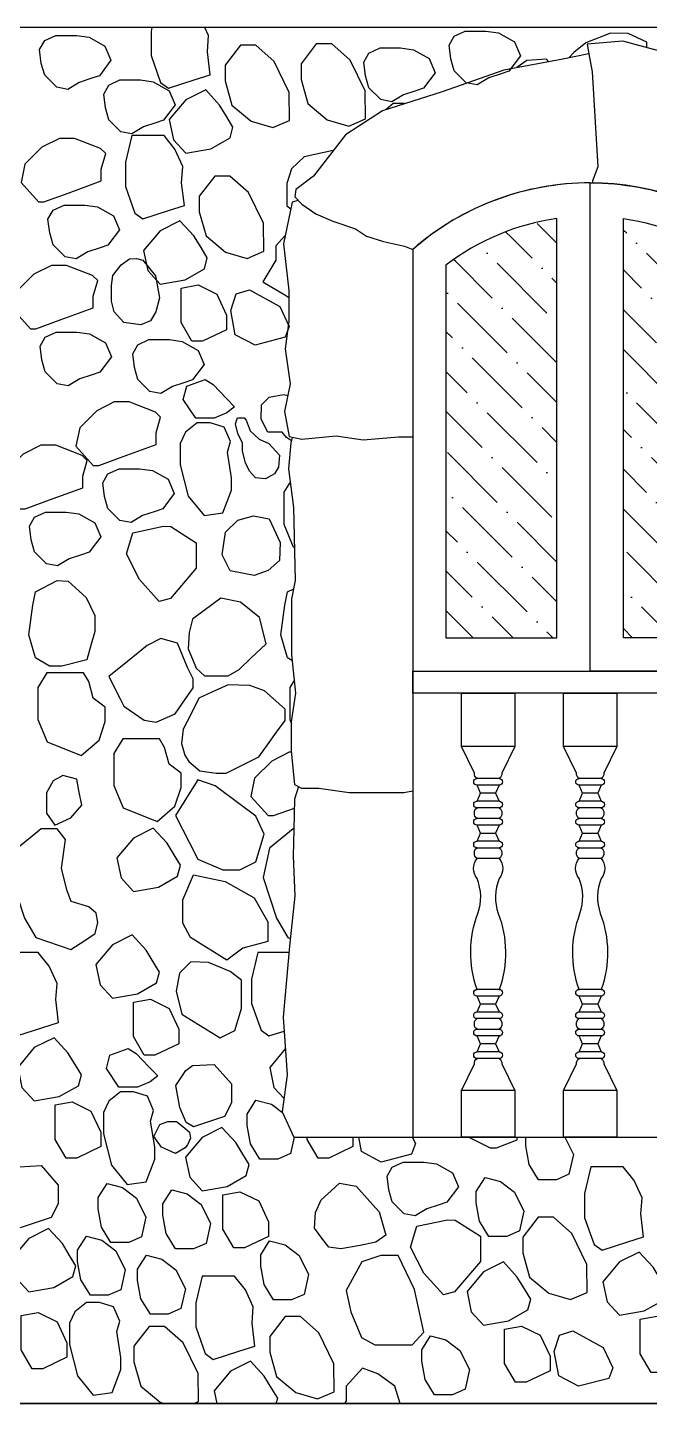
# Model space of a CAD drawing. Header units: millimetres. Extents: x -251401 to 377140, y -30451 to 275830.
# Drawn here: x 224185 to 225587, y -2940 to 160 of the extents above; entities that cross this region are included whole.
import ezdxf

# ---------------------------------------------------------------- set-up
doc = ezdxf.new("R2010")
doc.units = ezdxf.units.MM
for name, color, linetype in [('0-S1', 1, 'Continuous'), ('0-S3', 3, 'Continuous'), ('0-S8', 8, 'Continuous'), ('A-DOORS', 2, 'Continuous'), ('A-HATCH', 8, 'Continuous'), ('A-WALL', 4, 'Continuous'), ('A-WINDOWS', 2, 'Continuous')]:
    doc.layers.add(name, color=color, linetype=linetype)
pattern_1 = [(45, (-15600, 1290.144), (33.67596, 123.47852), [158.75, -31.75, 0, -31.75])]

# ---------------------------------------------------------------- blocks, each defined once
blk = doc.blocks.new('2H2H2H2')
at = {"layer": '0-S8', "color": 8}
for points in [[(3272.1, 3054.4), (3272.1, 3066.9), (3314.4, 3086.8), (3354.2, 3087.4), (3409.4, 3065.7), (3436.7, 3043.6), (3448.3, 3031.5)], [(4387.6, 3100), (4389.7, 3091.1), (4389.7, 3036.6), (4368.2, 2976.5), (4350.3, 2963.6), (4292.2, 2982.2), (4256.5, 2993.7), (4262.8, 3045.2), (4260, 3081.8), (4268.4, 3100)], [(3492.9, 3023), (3498.1, 3028.9), (3542.8, 3026), (3565.4, 3009.6)], [(3818.2, 2928.5), (3843.7, 2928.5), (3859.9, 2915.3)], [(3978.8, 2822.5), (3979.4, 2822.6), (4044.4, 2808.9), (4073.3, 2781.5), (4083.4, 2748.3), (4083.4, 2698.5), (4075, 2691.6)], [(4087.5, 2631.6), (4108.8, 2608.5), (4108.8, 2575.6), (4137.7, 2527.4), (4088.4, 2497.8), (4078.8, 2492)], [(4072.8, 2169), (4084.4, 2176), (4094.3, 2188.2), (4126.3, 2188.2), (4141.6, 2218), (4140.8, 2250), (4123.3, 2267.5), (4091.3, 2272.9), (4081.3, 2270.7)], [(4075.4, 2077.1), (4090.6, 2053.2), (4090.6, 1980.9), (4069.2, 1930.3), (4066.1, 1929.1)], [(4070.7, 1673), (4082.5, 1680), (4097.1, 1731.4), (4088.2, 1798.6), (4081.8, 1828.4), (4067.8, 1835.7)], [(4066.4, 1630.1), (4077.1, 1613.3), (4077.1, 1541), (4073, 1531.5)], [(4072.8, 1467.4), (4078.6, 1467.4), (4117.7, 1447.4), (4156.2, 1409), (4164.7, 1367.8), (4125.6, 1324.4), (4113.5, 1324.4), (4066.7, 1341.4)], [(4067.9, 1294.8), (4069.2, 1294.8), (4122.6, 1251.1), (4137.3, 1184.8), (4107.2, 1093.4), (4081.1, 1049.8), (4075.8, 1047.9)], [(4079, 1015.9), (4103.1, 1015.9), (4149, 1015.9), (4163.3, 955.8), (4163.3, 901.3), (4141.8, 841.1), (4123.9, 828.2), (4089.9, 839.1)], [(4087.2, 798.8), (4122.2, 757.1), (4112.6, 711.8), (4090.4, 687.6)], [(4067.3, 600), (4075.7, 563), (4104, 550.4), (4144.3, 550.4), (4165.8, 585), (4173.3, 626.6), (4173.3, 651.8), (4153.2, 683.2), (4118.5, 674.4), (4093.5, 655.4)], [(3456.9, 600), (3437.6, 561.3), (3447.7, 516.6), (3476, 504), (3516.3, 504), (3537.8, 538.7), (3545.3, 580.2), (3545.3, 600)], [(3673.4, 600), (3625.1, 575.9), (3611.4, 575.9), (3564.8, 594.3), (3564.4, 600)], [(3800.8, 600), (3794, 585.6), (3802.8, 561.7), (3870.9, 544), (3915.6, 567.4), (3921.6, 600)], [(3935.1, 600), (3935.1, 578.7), (3989.3, 552.9), (4013.2, 552.9), (4037.8, 595.1), (4037.8, 600)], [(4292.9, 0), (4282.7, 4.3), (4283.8, 67.3), (4317.3, 136.8), (4359.1, 173.8), (4393.6, 173.8), (4428.2, 128.8), (4428.2, 93.5), (4412.9, 38.9), (4369.5, 2.7), (4360.3, 0)], [(4107.5, 0), (4104.3, 11.6), (4118.4, 34.7), (4134.6, 61.2), (4165.8, 95.1), (4210.4, 72.9), (4247.8, 28.3), (4241.8, 0)], [(3827.9, 0), (3840, 39.2), (3878.6, 66.5), (3913.2, 79.4), (3950.1, 39.2), (3950.1, 6.3), (3953.9, 0)]]:
    blk.add_lwpolyline(points, dxfattribs=at)
for points in [[(3606.3, 3088.1), (3570.6, 3067.9), (3557.1, 3036.1), (3583.1, 3001.4), (3600.5, 2995.7), (3628.5, 2986.3), (3654.4, 2970.6), (3679.5, 2975.4), (3706.5, 3002.4), (3714.2, 3029.4), (3718, 3060.2), (3706.5, 3080.4), (3681.4, 3091.9), (3635.2, 3091.9)], [(4529.2, 3078.1), (4493.6, 3057.9), (4480.1, 3026.1), (4506.1, 2991.4), (4523.4, 2985.6), (4551.5, 2976.3), (4577.4, 2960.6), (4602.4, 2965.4), (4629.4, 2992.4), (4637.1, 3019.3), (4641, 3050.2), (4629.4, 3070.4), (4604.4, 3081.9), (4558.1, 3081.9)], [(3798.5, 3050.1), (3762.8, 3029.9), (3749.4, 2998.1), (3775.4, 2963.5), (3792.7, 2957.7), (3820.7, 2948.4), (3846.7, 2932.7), (3871.7, 2937.5), (3898.7, 2964.4), (3906.4, 2991.4), (3910.3, 3022.2), (3898.7, 3042.4), (3873.6, 3054), (3827.4, 3054)], [(3907.3, 2957), (3940.8, 3026.5), (3982.6, 3063.4), (4017.2, 3063.4), (4051.7, 3018.4), (4051.7, 2983.1), (4036.5, 2928.5), (3993.1, 2892.3), (3944, 2877.9), (3906.3, 2893.9)], [(4078.6, 2953.7), (4112.1, 3023.2), (4153.9, 3060.1), (4188.4, 3060.1), (4223, 3015.1), (4223, 2979.8), (4207.7, 2925.2), (4164.3, 2889.1), (4115.3, 2874.6), (4077.5, 2890.7)], [(4384.7, 2977.9), (4349.1, 2957.7), (4335.6, 2925.9), (4361.6, 2891.2), (4379, 2885.5), (4407, 2876.1), (4432.9, 2860.4), (4458, 2865.3), (4484.9, 2892.2), (4492.7, 2919.2), (4496.5, 2950), (4484.9, 2970.2), (4459.9, 2981.8), (4413.6, 2981.8)], [(4266.6, 2959.3), (4311.2, 2937), (4348.6, 2892.5), (4339, 2847.1), (4311.2, 2816.9), (4255, 2826.6), (4211.7, 2851.3), (4205, 2875.7), (4219.2, 2898.9), (4235.3, 2925.3)], [(4320.7, 2750.4), (4317.8, 2787), (4335.8, 2825.7), (4360.1, 2856.5), (4387.4, 2856.5), (4433.3, 2856.5), (4447.6, 2796.3), (4447.6, 2741.8), (4426.1, 2681.7), (4408.2, 2668.8), (4350.1, 2687.4), (4314.3, 2698.9)], [(4503.3, 2827.4), (4562.3, 2850.2), (4596.4, 2850.2), (4635.6, 2830.3), (4674, 2791.9), (4682.5, 2750.6), (4643.4, 2707.2), (4631.3, 2707.2), (4576.5, 2727.1), (4501.8, 2754.3), (4501.8, 2780.5), (4491.8, 2816)], [(4136.5, 2658.9), (4170, 2728.4), (4211.8, 2765.3), (4246.3, 2765.3), (4280.9, 2720.3), (4280.9, 2685), (4265.6, 2630.4), (4222.2, 2594.2), (4173.2, 2579.8), (4135.4, 2595.8)], [(4510.2, 2696.1), (4474.6, 2675.9), (4461.1, 2644.1), (4487.1, 2609.4), (4504.4, 2603.6), (4532.5, 2594.3), (4558.4, 2578.6), (4583.4, 2583.4), (4610.4, 2610.4), (4618.1, 2637.3), (4622, 2668.2), (4610.4, 2688.4), (4585.4, 2699.9), (4539.1, 2699.9)], [(4324.5, 2664.4), (4369, 2642.2), (4406.4, 2597.6), (4396.9, 2552.3), (4369, 2522.1), (4312.8, 2531.8), (4269.6, 2556.5), (4262.9, 2580.9), (4277.1, 2604.1), (4293.2, 2630.5)], [(4408.6, 2576), (4379.9, 2540.7), (4370.9, 2491.2), (4378.8, 2459.2), (4391.1, 2439.5), (4412.5, 2430), (4451.3, 2435.6), (4472.6, 2459.8), (4478.8, 2483.4), (4478.8, 2518.7), (4476, 2541.2), (4456.9, 2565.4), (4438.4, 2578.8), (4422.6, 2579.4)], [(4521.3, 2541.4), (4580.3, 2564.2), (4614.4, 2564.2), (4653.6, 2544.3), (4692, 2505.9), (4700.5, 2464.6), (4661.4, 2421.2), (4649.3, 2421.2), (4594.5, 2441.1), (4519.8, 2468.3), (4519.8, 2494.5), (4509.8, 2530)], [(4283.6, 2520), (4241.4, 2499.2), (4219.4, 2452), (4219.4, 2419.2), (4273.6, 2393.4), (4297.5, 2393.4), (4322.1, 2435.6), (4322.1, 2483.4), (4322.1, 2513)], [(4167.7, 2509.3), (4099.7, 2471.5), (4078.2, 2426.1), (4087.1, 2402.2), (4155.2, 2384.6), (4199.8, 2407.9), (4209.9, 2462.7), (4197.9, 2499.8)], [(4319.4, 2392.9), (4283.7, 2372.7), (4270.2, 2340.9), (4296.2, 2306.3), (4313.6, 2300.5), (4341.6, 2291.2), (4367.5, 2275.5), (4392.6, 2280.3), (4419.6, 2307.2), (4427.3, 2334.2), (4431.1, 2365), (4419.6, 2385.2), (4394.5, 2396.8), (4348.3, 2396.8)], [(4528.2, 2410.1), (4492.6, 2389.9), (4479.1, 2358.1), (4505.1, 2323.4), (4522.4, 2317.6), (4550.5, 2308.3), (4576.4, 2292.6), (4601.4, 2297.4), (4628.4, 2324.4), (4636.1, 2351.3), (4640, 2382.2), (4628.4, 2402.4), (4603.4, 2413.9), (4557.1, 2413.9)], [(4218.6, 2231.8), (4247.2, 2220), (4288.9, 2220), (4317.1, 2262.3), (4309.2, 2292.1), (4268.1, 2306.8), (4250, 2295.5), (4220.7, 2265.1), (4201.7, 2245.3)], [(4379.7, 2233.7), (4438.7, 2256.4), (4472.8, 2256.4), (4512, 2236.5), (4550.4, 2198.1), (4558.9, 2156.8), (4519.8, 2113.4), (4507.7, 2113.4), (4452.9, 2133.4), (4378.2, 2160.5), (4378.2, 2186.7), (4368.2, 2222.2)], [(4175.2, 2215.7), (4166, 2191.3), (4146.2, 2172.2), (4124.1, 2163.1), (4100.4, 2136.4), (4102.7, 2109.7), (4111.1, 2094.5), (4131.7, 2083), (4154.6, 2085.3), (4167.5, 2100.6), (4176.7, 2119.6), (4183.6, 2145.6), (4183.6, 2163.8), (4194.2, 2185.2), (4199.6, 2207.3), (4195, 2221), (4179.8, 2221)], [(4210.9, 2167.2), (4225, 2199.7), (4256.2, 2209.5), (4285.7, 2209.5), (4311.8, 2188.2), (4323.8, 2162.9), (4323.8, 2114.6), (4305.8, 2044.4), (4270.3, 2000.3), (4227.9, 2006.3), (4208.3, 2058), (4208.3, 2085.4), (4217.7, 2143.5)], [(4545.3, 2135.9), (4604.3, 2158.7), (4638.4, 2158.7), (4677.6, 2138.8), (4716, 2100.4), (4724.5, 2059.1), (4685.4, 2015.7), (4673.3, 2015.7), (4618.5, 2035.6), (4543.8, 2062.8), (4543.8, 2089), (4533.8, 2124.5)], [(4386.6, 2102.3), (4351, 2082.1), (4337.5, 2050.3), (4363.5, 2015.6), (4380.8, 2009.9), (4408.9, 2000.5), (4434.8, 1984.8), (4459.8, 1989.6), (4486.8, 2016.6), (4494.5, 2043.6), (4498.4, 2074.4), (4486.8, 2094.6), (4461.8, 2106.1), (4415.5, 2106.1)], [(4098.9, 1939.8), (4100.2, 1899.3), (4125.6, 1876.9), (4157.1, 1865.4), (4211.6, 1875.7), (4229.7, 1912), (4221.9, 1963.4), (4194, 1990.1), (4158.9, 1999.7), (4123.2, 1993.1)], [(4552.2, 2004.6), (4516.6, 1984.4), (4503.1, 1952.6), (4529.1, 1917.9), (4546.4, 1912.1), (4574.5, 1902.8), (4600.4, 1887.1), (4625.4, 1891.9), (4652.4, 1918.9), (4660.1, 1945.8), (4664, 1976.7), (4652.4, 1996.9), (4627.4, 2008.4), (4581.1, 2008.4)], [(4345.1, 1975.6), (4288.1, 1939.3), (4288.1, 1882.3), (4346.1, 1813.6), (4371.5, 1807.1), (4415.7, 1856.1), (4445.4, 1914.1), (4430.9, 1961.7), (4361.8, 1976.2)], [(4576.2, 1852.5), (4535.6, 1815.7), (4516.5, 1775.1), (4516.5, 1739.6), (4524.8, 1710.4), (4534.3, 1675.5), (4590.8, 1661), (4618.7, 1661), (4650.5, 1680), (4665.1, 1731.4), (4656.2, 1798.6), (4649.8, 1828.4), (4601, 1853.8)], [(4145.2, 1770.7), (4187.8, 1805.1), (4232.5, 1814.2), (4270.2, 1786.3), (4296, 1767.1), (4303.6, 1736.8), (4305.7, 1700.5), (4292.5, 1667.8), (4287.9, 1656.4), (4269.5, 1639.2), (4245, 1639.2), (4215.7, 1639.2), (4191.3, 1653.8), (4164.8, 1678.9), (4130.1, 1711.8)], [(4330.3, 1712.7), (4367.8, 1723.2), (4398.1, 1707.6), (4442.8, 1671.4), (4484.7, 1637.6), (4460, 1588.7), (4451.1, 1571.1), (4405.4, 1539.7), (4378.4, 1534.8), (4335.5, 1553.8), (4319, 1577.7), (4295, 1612.3), (4295, 1632.8), (4307.9, 1658.5)], [(4541.7, 1645.8), (4624.4, 1645.8), (4645.1, 1613.3), (4645.1, 1541), (4623.7, 1490.4), (4547.1, 1459.8), (4507, 1494.1), (4493.1, 1536.3), (4493.1, 1568.4), (4520.1, 1588.8), (4530.3, 1626.7)], [(4134, 1605.5), (4167.4, 1617.9), (4215.7, 1619.1), (4252.9, 1602.4), (4282, 1589.3), (4299.3, 1554.1), (4317.3, 1519.5), (4321, 1486.7), (4313.6, 1460.7), (4304.3, 1446.5), (4280.1, 1425.4), (4243, 1419.8), (4220.7, 1419.8), (4187.2, 1436.6), (4147.1, 1456.6), (4127.2, 1484.2), (4106.7, 1512.6), (4087.7, 1538.9), (4087.7, 1564.6)], [(4370.5, 1497.1), (4453.2, 1497.1), (4473.9, 1464.7), (4473.9, 1392.3), (4452.5, 1341.7), (4375.9, 1311.1), (4335.8, 1345.4), (4322, 1387.7), (4322, 1419.8), (4348.9, 1440.2), (4359.2, 1478.1)], [(4153.5, 1220.2), (4134.9, 1282.7), (4153.5, 1323.2), (4188.9, 1349.8), (4244.9, 1391.9), (4284.1, 1405.1), (4313.4, 1358.7), (4334.8, 1324.8), (4303.6, 1264.4), (4284.1, 1226.5), (4227.9, 1202.6), (4189.7, 1202.6)], [(4588.4, 1414.6), (4610.4, 1402.5), (4625.1, 1375.8), (4625.1, 1330.2), (4606.7, 1303), (4570.5, 1319.2), (4545.9, 1348), (4552.2, 1381), (4557, 1406.2)], [(4384.8, 1296.2), (4429.4, 1273.9), (4466.8, 1229.4), (4457.2, 1184), (4429.4, 1153.8), (4373.2, 1163.5), (4329.9, 1188.3), (4323.2, 1212.6), (4337.4, 1235.8), (4353.5, 1262.2)], [(4509.9, 1083.8), (4513.4, 1104.4), (4529.7, 1119.3), (4569.5, 1131), (4578.4, 1154.8), (4591.2, 1205.2), (4582.7, 1271), (4601.5, 1294.8), (4637.2, 1294.8), (4690.6, 1251.1), (4705.3, 1184.8), (4675.2, 1093.4), (4649.1, 1049.8), (4570.2, 1022.5), (4539, 1043), (4515.3, 1058.5)], [(4223, 1175.8), (4157, 1139.3), (4126.2, 1085.5), (4126.2, 1041.1), (4182.8, 1026.1), (4218.7, 998.8), (4301.1, 1049.7), (4318.3, 1081.9), (4318.3, 1135), (4293.9, 1190.8)], [(4432, 1055.5), (4476.6, 1033.2), (4514, 988.7), (4504.4, 943.4), (4476.6, 913.1), (4420.4, 922.8), (4377.2, 947.6), (4370.5, 971.9), (4384.6, 995.1), (4400.8, 1021.5)], [(4201.1, 840.5), (4185.5, 890.1), (4185.5, 920.4), (4185.5, 953.5), (4211.5, 973.2), (4260.2, 993.6), (4300.3, 995.1), (4325.7, 969.7), (4333.4, 928.9), (4320, 876.8), (4292.6, 859.9), (4233.6, 823.6)], [(4604.4, 909.9), (4601.6, 946.4), (4619.5, 985.1), (4643.9, 1015.9), (4671.1, 1015.9), (4717, 1015.9), (4731.3, 955.8), (4731.3, 901.3), (4709.8, 841.1), (4691.9, 828.2), (4633.8, 846.9), (4598.1, 858.3)], [(4391.2, 911), (4349, 890.2), (4326.9, 843), (4326.9, 810.2), (4381.1, 784.4), (4405, 784.4), (4429.6, 826.6), (4429.6, 874.5), (4429.6, 904.1)], [(4608.2, 823.9), (4652.8, 801.7), (4690.2, 757.1), (4680.6, 711.8), (4652.8, 681.6), (4596.6, 691.3), (4553.3, 716), (4546.7, 740.4), (4560.8, 763.5), (4577, 790)], [(4391.6, 724.6), (4420.3, 712.8), (4462, 712.8), (4490.1, 755), (4482.3, 784.9), (4441.1, 799.5), (4423.1, 788.2), (4393.8, 757.8), (4374.7, 738)], [(4247.1, 763.7), (4208.2, 719.8), (4208.2, 677.2), (4224.5, 646.5), (4294.1, 623.4), (4310.4, 632.8), (4324.8, 666.6), (4334.2, 716.7), (4311.6, 750.5), (4296.6, 761.2)], [(4383.9, 659.9), (4398, 692.4), (4429.3, 702.3), (4458.8, 702.3), (4484.9, 680.9), (4496.8, 655.7), (4496.8, 607.4), (4478.8, 537.1), (4443.4, 493.1), (4401, 499.1), (4381.3, 550.8), (4381.3, 578.1), (4390.7, 636.3)], [(4567.4, 679.4), (4525.1, 658.6), (4503.1, 611.4), (4503.1, 578.7), (4557.3, 552.9), (4581.2, 552.9), (4605.8, 595.1), (4605.8, 642.9), (4605.8, 672.5)], [(4230.2, 621.7), (4274.7, 599.5), (4312.1, 554.9), (4302.6, 509.6), (4274.7, 479.4), (4218.5, 489.1), (4175.3, 513.8), (4168.6, 538.2), (4182.8, 561.4), (4198.9, 587.8)], [(4334.3, 563.2), (4366.2, 577.7), (4383.8, 601.2), (4369.9, 628.2), (4351.9, 635), (4332.4, 635), (4314.4, 621), (4303.3, 611.1), (4300.8, 597.5), (4307.6, 583), (4312.6, 575.9)], [(3285.7, 427), (3282.9, 463.6), (3300.8, 502.2), (3325.2, 533.1), (3352.4, 533.1), (3398.3, 533.1), (3412.6, 472.9), (3412.6, 418.4), (3391.1, 358.2), (3373.2, 345.3), (3315.1, 364), (3279.4, 375.4)], [(3746, 540), (3710.3, 519.8), (3696.9, 488), (3722.9, 453.3), (3740.2, 447.6), (3768.2, 438.2), (3794.2, 422.5), (3819.2, 427.4), (3846.2, 454.3), (3853.9, 481.3), (3857.8, 512.1), (3846.2, 532.3), (3821.1, 543.9), (3774.9, 543.9)], [(4637.7, 536), (4598.8, 492.1), (4598.8, 449.5), (4615.2, 418.8), (4684.7, 395.6), (4701, 405), (4715.5, 438.8), (4724.9, 489), (4702.3, 522.8), (4687.2, 533.4)], [(3602.2, 500.2), (3570.7, 476.2), (3549.2, 433.4), (3559.3, 388.7), (3587.7, 376.1), (3628, 376.1), (3649.4, 410.7), (3657, 452.3), (3657, 477.5), (3636.8, 509)], [(3927.3, 489.8), (3896.5, 455.2), (3875.7, 431.9), (3860.8, 379.1), (3883, 363.7), (3918.6, 356), (3962, 348.3), (3989, 352.1), (4004.4, 372.4), (4021.4, 394.7), (4018.8, 430.1), (4006.3, 459), (3984.1, 479.2), (3965.2, 496.5)], [(4189.3, 477.2), (4147.1, 456.5), (4125, 409.2), (4125, 376.5), (4179.2, 350.7), (4203.2, 350.7), (4227.7, 392.9), (4227.7, 440.7), (4227.7, 470.3)], [(4308.4, 472.2), (4276.9, 448.3), (4255.5, 405.5), (4265.6, 360.8), (4294, 348.2), (4334.3, 348.2), (4355.7, 382.8), (4363.3, 424.4), (4363.3, 449.6), (4343.1, 481.1)], [(4454.2, 486.8), (4422.7, 462.9), (4401.3, 420.1), (4411.4, 375.3), (4439.7, 362.8), (4480, 362.8), (4501.5, 397.4), (4509, 438.9), (4509, 464.1), (4488.9, 495.6)], [(3407.4, 313.3), (3440.9, 382.8), (3482.7, 419.7), (3517.3, 419.7), (3551.8, 374.7), (3551.8, 339.4), (3536.6, 284.8), (3493.2, 248.6), (3444.1, 234.2), (3406.4, 250.2)], [(3704.5, 413.3), (3647.5, 377), (3647.5, 320), (3705.4, 251.3), (3730.9, 244.8), (3775.1, 293.8), (3804.8, 351.8), (3790.3, 399.4), (3721.2, 413.9)], [(4500.7, 367.8), (4469.2, 343.9), (4447.8, 301.1), (4457.9, 256.3), (4486.2, 243.8), (4526.5, 243.8), (4548, 278.4), (4555.5, 319.9), (4555.5, 345.1), (4535.4, 376.6)], [(4620.8, 394), (4665.4, 371.7), (4702.8, 327.2), (4693.2, 281.9), (4665.4, 251.6), (4609.2, 261.3), (4566, 286.1), (4559.3, 310.4), (4573.4, 333.6), (4589.6, 360.1)], [(3289.5, 341), (3334.1, 318.8), (3371.5, 274.2), (3361.9, 228.9), (3334.1, 198.7), (3277.9, 208.4), (3234.6, 233.1), (3227.9, 257.5), (3242.1, 280.7), (3258.2, 307.1)], [(4087.7, 357.3), (4056.2, 333.4), (4034.8, 290.6), (4044.9, 245.8), (4073.2, 233.3), (4113.5, 233.3), (4135, 267.9), (4142.5, 309.4), (4142.5, 334.6), (4122.4, 366.1)], [(3595.4, 318.8), (3640, 296.6), (3677.4, 252), (3667.9, 206.7), (3640, 176.5), (3583.8, 186.2), (3540.6, 210.9), (3533.9, 235.3), (3548, 258.5), (3564.2, 284.9)], [(3775.2, 161), (3796.1, 256.9), (3832.8, 333.6), (3872, 333.6), (3914.8, 318.8), (3949.6, 254.3), (3939.2, 206.3), (3915.6, 148.8), (3885.1, 132.2), (3821.4, 132.2), (3801.3, 132.2)], [(4365.3, 325.2), (4333.8, 301.3), (4312.4, 258.5), (4322.5, 213.8), (4350.8, 201.2), (4391.1, 201.2), (4412.6, 235.8), (4420.1, 277.4), (4420.1, 302.6), (4400, 334)], [(4162.1, 181.1), (4159.2, 217.6), (4177.1, 256.3), (4201.5, 287.1), (4228.7, 287.1), (4274.6, 287.1), (4289, 227), (4289, 172.5), (4267.5, 112.3), (4249.5, 99.4), (4191.5, 118.1), (4155.7, 129.5)], [(4460.4, 185.4), (4474.5, 217.9), (4505.8, 227.8), (4535.3, 227.8), (4561.4, 206.4), (4573.3, 181.2), (4573.3, 132.9), (4555.3, 62.6), (4519.9, 18.6), (4477.5, 24.6), (4457.8, 76.3), (4457.8, 103.6), (4467.2, 161.8)], [(3248.6, 196.5), (3206.4, 175.8), (3184.4, 128.5), (3184.4, 95.8), (3238.6, 70), (3262.5, 70), (3287.1, 112.2), (3287.1, 160), (3287.1, 189.6)], [(3977.8, 89.5), (4011.3, 159), (4053.1, 196), (4087.7, 196), (4122.2, 151), (4122.2, 115.7), (4107, 61.1), (4063.6, 24.9), (4014.5, 10.5), (3976.8, 26.5)], [(4643.9, 204.9), (4601.6, 184.1), (4579.6, 136.9), (4579.6, 104.2), (4633.8, 78.4), (4657.7, 78.4), (4682.3, 120.6), (4682.3, 168.4), (4682.3, 198)], [(3438.7, 163.6), (3370.6, 125.9), (3349.2, 80.5), (3358, 56.6), (3426.1, 39), (3470.8, 62.3), (3480.9, 117.1), (3468.9, 154.2)], [(3554.6, 174.4), (3512.4, 153.6), (3490.3, 106.4), (3490.3, 73.6), (3544.5, 47.8), (3568.5, 47.8), (3593, 90), (3593, 137.8), (3593, 167.4)], [(3724.9, 143.5), (3693.4, 119.5), (3671.9, 76.7), (3682, 32), (3710.4, 19.4), (3750.7, 19.4), (3772.1, 54), (3779.7, 95.6), (3779.7, 120.8), (3759.5, 152.3)]]:
    blk.add_lwpolyline(points, close=True, dxfattribs=at)
blk = doc.blocks.new('4H42H')
at = {"layer": 'A-HATCH'}
h = blk.add_hatch(dxfattribs=at)
h.set_pattern_fill('ANSI36', color=256, scale=20)
h.set_pattern_definition(pattern_1)
edge = h.paths.add_edge_path()
edge.add_line((-325, 914.5), (-325, 75))
edge.add_line((-325, 75), (-75, 75))
edge.add_line((-75, 75), (-75, 1019.7))
edge.add_arc((0, 491.7), 533.3, 98.084, 127.5443)
h = blk.add_hatch(dxfattribs=at)
h.set_pattern_fill('ANSI36', color=256, scale=20)
h.set_pattern_definition(pattern_1)
edge = h.paths.add_edge_path()
edge.add_line((325, 914.5), (325, 75))
edge.add_line((325, 75), (75, 75))
edge.add_line((75, 75), (75, 1019.7))
edge.add_arc((0, 491.7), 533.3, 52.4557, 81.916, ccw=False)
at = {"layer": 'A-WINDOWS'}
for points in [[(-400, 950), (-400, 0), (0, 0), (0, 1100, 0.181335)], [(400, 950), (400, 0), (0, 0), (0, 1100, -0.181335)], [(-325, 914.5), (-325, 75), (-75, 75), (-75, 1019.7, 0.129258)], [(325, 914.5), (325, 75), (75, 75), (75, 1019.7, -0.129258)]]:
    blk.add_lwpolyline(points, format="xyb", close=True, dxfattribs=at)
blk = doc.blocks.new('42h24h24h')
at = {"layer": '0-S1'}
blk.add_lwpolyline([(-31, 255, 0.271162), (-25, 243, 1), (-25, 228), (-17, 210), (-25, 192, 1), (-25, 177, 0.271162), (-31, 165), (-60, 105), (-60, 0), (60, 0), (60, 105), (31, 165, 0.271162), (25, 177, 1), (25, 192), (17, 210), (25, 228, 1), (25, 243, 0.271162), (31, 255, 0.271162), (25, 267, 1), (25, 282), (17, 300), (25, 318, 1), (25, 333, 0.178343), (22.9, 503.8, -0.1837), (25, 583, 0.355556), (25, 628, 0.271162), (31, 640, 0.271162), (25, 652, 1), (25, 667), (17, 685), (25, 703, 1), (25, 718, 0.271162), (31, 730, 0.271162), (25, 742, 1), (25, 757), (17, 775), (25, 793, 1), (25, 808, 0.271162), (31, 820), (60, 880), (60, 1000), (-60, 1000), (-60, 880), (-31, 820, 0.271162), (-25, 808, 1), (-25, 793), (-17, 775), (-25, 757, 1), (-25, 742, 0.271162), (-31, 730, 0.271162), (-25, 718, 1), (-25, 703), (-17, 685), (-25, 667, 1), (-25, 652, 0.271162), (-31, 640, 0.271162), (-25, 628, 0.355556), (-25, 583, -0.1837), (-22.9, 503.8, 0.178343), (-25, 333, 1), (-25, 318), (-17, 300), (-25, 282, 1), (-25, 267, 0.271162)], format="xyb", close=True, dxfattribs=at)
for points in [[(-60, 880), (60, 880)], [(-25, 808), (25, 808)], [(-25, 793), (25, 793)], [(-25, 757), (25, 757)], [(-17, 775), (17, 775)], [(-25, 742), (25, 742)], [(-25, 718), (25, 718)], [(-25, 703), (25, 703)], [(17, 685), (-17, 685)], [(-25, 667), (25, 667)], [(25, 652), (-25, 652)], [(-25, 628), (25, 628)], [(-25, 333), (25, 333)], [(-25, 318), (25, 318)], [(25, 282), (-25, 282)], [(-17, 300), (17, 300)], [(-25, 267), (25, 267)], [(25, 243), (-25, 243)], [(-25, 228), (25, 228)], [(-25, 192), (25, 192)], [(-17, 210), (17, 210)], [(-25, 177), (25, 177)], [(-60, 105), (60, 105)]]:
    blk.add_lwpolyline(points, dxfattribs=at)

msp = doc.modelspace()

# ---------------------------------------------------------------- linework, layer by layer
at = {"layer": '0-S3', "color": 3}
msp.add_line((377139.5, -2940.144), (-19812.5, -2940.144), dxfattribs=at)
at = {"layer": 'A-DOORS', "color": 1}
msp.add_lwpolyline([(225853.5, -1340.144), (225053.5, -1340.144), (225053.5, -1290.144), (225853.5, -1290.144)], close=True, dxfattribs=at)
at = {"layer": 'A-WALL', "color": 3}
msp.add_lwpolyline([(219853.5, 159.856), (219103.5, 159.856), (219053.5, 259.856), (222203.5, 2559.856), (222203.5, 2959.856), (225503.5, 2959.856), (225503.5, 2559.856), (228653.5, 259.856), (228603.5, 159.856), (227853.5, 159.856)], close=True, dxfattribs=at)
at = {"layer": 'A-WALL'}
msp.add_lwpolyline([(227853.5, 159.856), (219853.5, 159.856), (219853.5, -2940.144), (227853.5, -2940.144)], close=True, dxfattribs=at)
at = {"layer": 'A-WALL', "color": 1}
for points in [[(226140.333, -221.345), (226117.738, -133.261), (225927.893, 21.145), (225527.181, 128.826), (225446.896, 122.284), (225450.697, 100.609), (225457.843, 59.856), (225471.197, -153.997), (225459.144, -185.284), (225459.1, -190.17)], [(225450.697, 100.609), (225391.996, 88.649), (225258.942, 64.139), (225119.993, 15.272), (224985.21, -27.497), (224902.129, -82.285), (224830.322, -174.894), (224790.066, -205.406), (224787.961, -221.767), (224803.5, -237.91), (224834.964, -260.225), (224873.359, -276.665), (224924.437, -293.448), (224949.463, -309.888), (224987.514, -321.876), (225034.822, -332.836), (225053.5, -340.144)], [(224795.73, -229.839), (224781.563, -233.987), (224761.986, -327.657), (224774.722, -432.518), (224774.722, -501.61), (224766.206, -564.415), (224777.713, -642.673), (224764.87, -705.174), (224775.279, -761.503), (224803.5, -767.399), (224880.905, -760.123), (224941.738, -769.111), (225021.421, -762.263), (225053.5, -762.263)], [(225053.5, -1560.642), (225033.28, -1564.315), (224910.597, -1564.315), (224842.313, -1554.579), (224803.5, -1554.579), (224788.057, -1546.226), (224780.457, -1469.94), (224780.457, -1404.146), (224790.074, -1339.478), (224781.367, -1253.528), (224781.367, -1128.29), (224789.075, -1085.866), (224785.411, -921.517), (224774.479, -834.14), (224779.733, -775.999), (224782.448, -763.001)], [(224795.779, -1550.402), (224787.356, -1578.332), (224785.557, -1646.962), (224783.982, -1707.069), (224788.067, -1796.688), (224775.821, -1909.552), (224761.403, -2069.468), (224770.276, -2199.393), (224759.094, -2282.753), (224785.516, -2340.144), (224803.5, -2340.144), (225053.5, -2340.144)]]:
    msp.add_lwpolyline(points, dxfattribs=at)
at = {"layer": 'A-WALL'}
msp.add_lwpolyline([(225853.5, -340.144, 0.375), (225053.5, -340.144), (225053.5, -2340.144), (225853.5, -2340.144)], format="xyb", close=True, dxfattribs=at)

# ---------------------------------------------------------------- block references
at = {"layer": 'A-DOORS', "xscale": -1}
for p in [(225223.5, -2340.144), (225453.5, -2340.144)]:
    msp.add_blockref('42h24h24h', p, dxfattribs=at)
at = {"layer": 'A-WALL', "xscale": -1}
msp.add_blockref('2H2H2H2', (228853.5, -2940.144), dxfattribs=at)
at = {"layer": 'A-WINDOWS', "xscale": -1}
msp.add_blockref('4H42H', (225453.5, -1290.144), dxfattribs=at)

doc.saveas('drawing.dxf')
